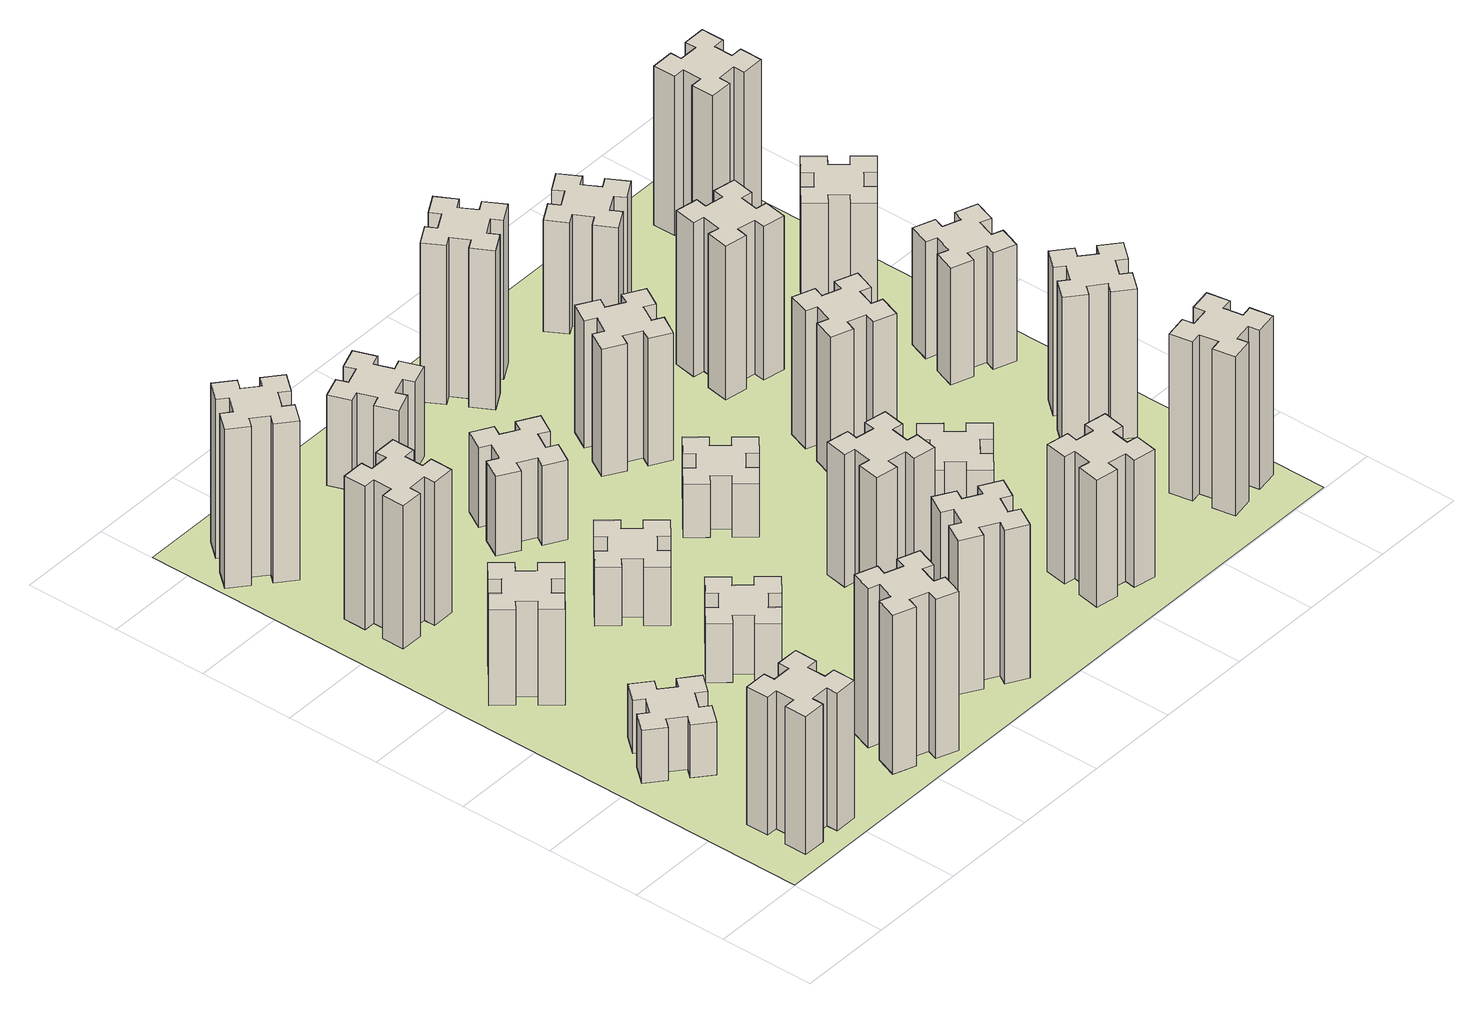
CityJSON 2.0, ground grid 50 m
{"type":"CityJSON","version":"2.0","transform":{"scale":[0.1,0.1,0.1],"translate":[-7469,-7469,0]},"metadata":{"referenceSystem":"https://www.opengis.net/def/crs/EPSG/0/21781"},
"CityObjects":{
"building1":{"type":"Building","attributes":{"class":"1000","function":"1000","usage":"1000","yearOfConstruction":2016,"roofType":"1000","measuredHeight":78,"storeysAboveGround":30,"storeysBelowGround":0},"geometry":[{"type":"Solid","lod":"1","boundaries":[[[[0,1,2,3,4,5,6,7,8,9,10,11,12,13,14,15,16,17,18,19]],[[17,16,20,21]],[[16,15,22,20]],[[15,14,23,22]],[[14,13,24,23]],[[13,12,25,24]],[[12,11,26,25]],[[11,10,27,26]],[[10,9,28,27]],[[9,8,29,28]],[[8,7,30,29]],[[7,6,31,30]],[[6,5,32,31]],[[5,4,33,32]],[[4,3,34,33]],[[3,2,35,34]],[[2,1,36,35]],[[1,0,37,36]],[[0,19,38,37]],[[19,18,39,38]],[[18,17,21,39]],[[24,25,26,27,28,29,30,31,32,33,34,35,36,37,38,39,21,20,22,23]]]]}]},
"building2":{"type":"Building","attributes":{"class":"1000","function":"1000","usage":"1000","yearOfConstruction":2016,"roofType":"1000","measuredHeight":30,"storeysAboveGround":30,"storeysBelowGround":0},"geometry":[{"type":"Solid","lod":"1","boundaries":[[[[40,41,42,43,44,45,46,47,48,49,50,51,52,53,54,55,56,57,58,59]],[[57,56,60,61]],[[56,55,62,60]],[[55,54,63,62]],[[54,53,64,63]],[[53,52,65,64]],[[52,51,66,65]],[[51,50,67,66]],[[50,49,68,67]],[[49,48,69,68]],[[48,47,70,69]],[[47,46,71,70]],[[46,45,72,71]],[[45,44,73,72]],[[44,43,74,73]],[[43,42,75,74]],[[42,41,76,75]],[[41,40,77,76]],[[40,59,78,77]],[[59,58,79,78]],[[58,57,61,79]],[[64,65,66,67,68,69,70,71,72,73,74,75,76,77,78,79,61,60,62,63]]]]}]},
"building3":{"type":"Building","attributes":{"class":"1000","function":"1000","usage":"1000","yearOfConstruction":2016,"roofType":"1000","measuredHeight":54,"storeysAboveGround":30,"storeysBelowGround":0},"geometry":[{"type":"Solid","lod":"1","boundaries":[[[[80,81,82,83,84,85,86,87,88,89,90,91,92,93,94,95,96,97,98,99]],[[97,96,100,101]],[[96,95,102,100]],[[95,94,103,102]],[[94,93,104,103]],[[93,92,105,104]],[[92,91,106,105]],[[91,90,107,106]],[[90,89,108,107]],[[89,88,109,108]],[[88,87,110,109]],[[87,86,111,110]],[[86,85,112,111]],[[85,84,113,112]],[[84,83,114,113]],[[83,82,115,114]],[[82,81,116,115]],[[81,80,117,116]],[[80,99,118,117]],[[99,98,119,118]],[[98,97,101,119]],[[104,105,106,107,108,109,110,111,112,113,114,115,116,117,118,119,101,100,102,103]]]]}]},
"building4":{"type":"Building","attributes":{"class":"1000","function":"1000","usage":"1000","yearOfConstruction":2016,"roofType":"1000","measuredHeight":81,"storeysAboveGround":30,"storeysBelowGround":0},"geometry":[{"type":"Solid","lod":"1","boundaries":[[[[120,121,122,123,124,125,126,127,128,129,130,131,132,133,134,135,136,137,138,139]],[[137,136,140,141]],[[136,135,142,140]],[[135,134,143,142]],[[134,133,144,143]],[[133,132,145,144]],[[132,131,146,145]],[[131,130,147,146]],[[130,129,148,147]],[[129,128,149,148]],[[128,127,150,149]],[[127,126,151,150]],[[126,125,152,151]],[[125,124,153,152]],[[124,123,154,153]],[[123,122,155,154]],[[122,121,156,155]],[[121,120,157,156]],[[120,139,158,157]],[[139,138,159,158]],[[138,137,141,159]],[[144,145,146,147,148,149,150,151,152,153,154,155,156,157,158,159,141,140,142,143]]]]}]},
"building5":{"type":"Building","attributes":{"class":"1000","function":"1000","usage":"1000","yearOfConstruction":2016,"roofType":"1000","measuredHeight":90,"storeysAboveGround":30,"storeysBelowGround":0},"geometry":[{"type":"Solid","lod":"1","boundaries":[[[[160,161,162,163,164,165,166,167,168,169,170,171,172,173,174,175,176,177,178,179]],[[177,176,180,181]],[[176,175,182,180]],[[175,174,183,182]],[[174,173,184,183]],[[173,172,185,184]],[[172,171,186,185]],[[171,170,187,186]],[[170,169,188,187]],[[169,168,189,188]],[[168,167,190,189]],[[167,166,191,190]],[[166,165,192,191]],[[165,164,193,192]],[[164,163,194,193]],[[163,162,195,194]],[[162,161,196,195]],[[161,160,197,196]],[[160,179,198,197]],[[179,178,199,198]],[[178,177,181,199]],[[184,185,186,187,188,189,190,191,192,193,194,195,196,197,198,199,181,180,182,183]]]]}]},
"building6":{"type":"Building","attributes":{"class":"1000","function":"1000","usage":"1000","yearOfConstruction":2016,"roofType":"1000","measuredHeight":90,"storeysAboveGround":30,"storeysBelowGround":0},"geometry":[{"type":"Solid","lod":"1","boundaries":[[[[200,201,202,203,204,205,206,207,208,209,210,211,212,213,214,215,216,217,218,219]],[[217,216,220,221]],[[216,215,222,220]],[[215,214,223,222]],[[214,213,224,223]],[[213,212,225,224]],[[212,211,226,225]],[[211,210,227,226]],[[210,209,228,227]],[[209,208,229,228]],[[208,207,230,229]],[[207,206,231,230]],[[206,205,232,231]],[[205,204,233,232]],[[204,203,234,233]],[[203,202,235,234]],[[202,201,236,235]],[[201,200,237,236]],[[200,219,238,237]],[[219,218,239,238]],[[218,217,221,239]],[[224,225,226,227,228,229,230,231,232,233,234,235,236,237,238,239,221,220,222,223]]]]}]},
"building7":{"type":"Building","attributes":{"class":"1000","function":"1000","usage":"1000","yearOfConstruction":2016,"roofType":"1000","measuredHeight":33,"storeysAboveGround":30,"storeysBelowGround":0},"geometry":[{"type":"Solid","lod":"1","boundaries":[[[[240,241,242,243,244,245,246,247,248,249,250,251,252,253,254,255,256,257,258,259]],[[257,256,260,261]],[[256,255,262,260]],[[255,254,263,262]],[[254,253,264,263]],[[253,252,265,264]],[[252,251,266,265]],[[251,250,267,266]],[[250,249,268,267]],[[249,248,269,268]],[[248,247,270,269]],[[247,246,271,270]],[[246,245,272,271]],[[245,244,273,272]],[[244,243,274,273]],[[243,242,275,274]],[[242,241,276,275]],[[241,240,277,276]],[[240,259,278,277]],[[259,258,279,278]],[[258,257,261,279]],[[264,265,266,267,268,269,270,271,272,273,274,275,276,277,278,279,261,260,262,263]]]]}]},
"building8":{"type":"Building","attributes":{"class":"1000","function":"1000","usage":"1000","yearOfConstruction":2016,"roofType":"1000","measuredHeight":33,"storeysAboveGround":30,"storeysBelowGround":0},"geometry":[{"type":"Solid","lod":"1","boundaries":[[[[280,281,282,283,284,285,286,287,288,289,290,291,292,293,294,295,296,297,298,299]],[[297,296,300,301]],[[296,295,302,300]],[[295,294,303,302]],[[294,293,304,303]],[[293,292,305,304]],[[292,291,306,305]],[[291,290,307,306]],[[290,289,308,307]],[[289,288,309,308]],[[288,287,310,309]],[[287,286,311,310]],[[286,285,312,311]],[[285,284,313,312]],[[284,283,314,313]],[[283,282,315,314]],[[282,281,316,315]],[[281,280,317,316]],[[280,299,318,317]],[[299,298,319,318]],[[298,297,301,319]],[[304,305,306,307,308,309,310,311,312,313,314,315,316,317,318,319,301,300,302,303]]]]}]},
"building9":{"type":"Building","attributes":{"class":"1000","function":"1000","usage":"1000","yearOfConstruction":2016,"roofType":"1000","measuredHeight":87,"storeysAboveGround":30,"storeysBelowGround":0},"geometry":[{"type":"Solid","lod":"1","boundaries":[[[[320,321,322,323,324,325,326,327,328,329,330,331,332,333,334,335,336,337,338,339]],[[337,336,340,341]],[[336,335,342,340]],[[335,334,343,342]],[[334,333,344,343]],[[333,332,345,344]],[[332,331,346,345]],[[331,330,347,346]],[[330,329,348,347]],[[329,328,349,348]],[[328,327,350,349]],[[327,326,351,350]],[[326,325,352,351]],[[325,324,353,352]],[[324,323,354,353]],[[323,322,355,354]],[[322,321,356,355]],[[321,320,357,356]],[[320,339,358,357]],[[339,338,359,358]],[[338,337,341,359]],[[344,345,346,347,348,349,350,351,352,353,354,355,356,357,358,359,341,340,342,343]]]]}]},
"building10":{"type":"Building","attributes":{"class":"1000","function":"1000","usage":"1000","yearOfConstruction":2016,"roofType":"1000","measuredHeight":45,"storeysAboveGround":30,"storeysBelowGround":0},"geometry":[{"type":"Solid","lod":"1","boundaries":[[[[360,361,362,363,364,365,366,367,368,369,370,371,372,373,374,375,376,377,378,379]],[[377,376,380,381]],[[376,375,382,380]],[[375,374,383,382]],[[374,373,384,383]],[[373,372,385,384]],[[372,371,386,385]],[[371,370,387,386]],[[370,369,388,387]],[[369,368,389,388]],[[368,367,390,389]],[[367,366,391,390]],[[366,365,392,391]],[[365,364,393,392]],[[364,363,394,393]],[[363,362,395,394]],[[362,361,396,395]],[[361,360,397,396]],[[360,379,398,397]],[[379,378,399,398]],[[378,377,381,399]],[[384,385,386,387,388,389,390,391,392,393,394,395,396,397,398,399,381,380,382,383]]]]}]},
"building11":{"type":"Building","attributes":{"class":"1000","function":"1000","usage":"1000","yearOfConstruction":2016,"roofType":"1000","measuredHeight":51,"storeysAboveGround":30,"storeysBelowGround":0},"geometry":[{"type":"Solid","lod":"1","boundaries":[[[[400,401,402,403,404,405,406,407,408,409,410,411,412,413,414,415,416,417,418,419]],[[417,416,420,421]],[[416,415,422,420]],[[415,414,423,422]],[[414,413,424,423]],[[413,412,425,424]],[[412,411,426,425]],[[411,410,427,426]],[[410,409,428,427]],[[409,408,429,428]],[[408,407,430,429]],[[407,406,431,430]],[[406,405,432,431]],[[405,404,433,432]],[[404,403,434,433]],[[403,402,435,434]],[[402,401,436,435]],[[401,400,437,436]],[[400,419,438,437]],[[419,418,439,438]],[[418,417,421,439]],[[424,425,426,427,428,429,430,431,432,433,434,435,436,437,438,439,421,420,422,423]]]]}]},
"building12":{"type":"Building","attributes":{"class":"1000","function":"1000","usage":"1000","yearOfConstruction":2016,"roofType":"1000","measuredHeight":75,"storeysAboveGround":30,"storeysBelowGround":0},"geometry":[{"type":"Solid","lod":"1","boundaries":[[[[440,441,442,443,444,445,446,447,448,449,450,451,452,453,454,455,456,457,458,459]],[[457,456,460,461]],[[456,455,462,460]],[[455,454,463,462]],[[454,453,464,463]],[[453,452,465,464]],[[452,451,466,465]],[[451,450,467,466]],[[450,449,468,467]],[[449,448,469,468]],[[448,447,470,469]],[[447,446,471,470]],[[446,445,472,471]],[[445,444,473,472]],[[444,443,474,473]],[[443,442,475,474]],[[442,441,476,475]],[[441,440,477,476]],[[440,459,478,477]],[[459,458,479,478]],[[458,457,461,479]],[[464,465,466,467,468,469,470,471,472,473,474,475,476,477,478,479,461,460,462,463]]]]}]},
"building13":{"type":"Building","attributes":{"class":"1000","function":"1000","usage":"1000","yearOfConstruction":2016,"roofType":"1000","measuredHeight":30,"storeysAboveGround":30,"storeysBelowGround":0},"geometry":[{"type":"Solid","lod":"1","boundaries":[[[[480,481,482,483,484,485,486,487,488,489,490,491,492,493,494,495,496,497,498,499]],[[497,496,500,501]],[[496,495,502,500]],[[495,494,503,502]],[[494,493,504,503]],[[493,492,505,504]],[[492,491,506,505]],[[491,490,507,506]],[[490,489,508,507]],[[489,488,509,508]],[[488,487,510,509]],[[487,486,511,510]],[[486,485,512,511]],[[485,484,513,512]],[[484,483,514,513]],[[483,482,515,514]],[[482,481,516,515]],[[481,480,517,516]],[[480,499,518,517]],[[499,498,519,518]],[[498,497,501,519]],[[504,505,506,507,508,509,510,511,512,513,514,515,516,517,518,519,501,500,502,503]]]]}]},
"building14":{"type":"Building","attributes":{"class":"1000","function":"1000","usage":"1000","yearOfConstruction":2016,"roofType":"1000","measuredHeight":72,"storeysAboveGround":30,"storeysBelowGround":0},"geometry":[{"type":"Solid","lod":"1","boundaries":[[[[520,521,522,523,524,525,526,527,528,529,530,531,532,533,534,535,536,537,538,539]],[[537,536,540,541]],[[536,535,542,540]],[[535,534,543,542]],[[534,533,544,543]],[[533,532,545,544]],[[532,531,546,545]],[[531,530,547,546]],[[530,529,548,547]],[[529,528,549,548]],[[528,527,550,549]],[[527,526,551,550]],[[526,525,552,551]],[[525,524,553,552]],[[524,523,554,553]],[[523,522,555,554]],[[522,521,556,555]],[[521,520,557,556]],[[520,539,558,557]],[[539,538,559,558]],[[538,537,541,559]],[[544,545,546,547,548,549,550,551,552,553,554,555,556,557,558,559,541,540,542,543]]]]}]},
"building15":{"type":"Building","attributes":{"class":"1000","function":"1000","usage":"1000","yearOfConstruction":2016,"roofType":"1000","measuredHeight":72,"storeysAboveGround":30,"storeysBelowGround":0},"geometry":[{"type":"Solid","lod":"1","boundaries":[[[[560,561,562,563,564,565,566,567,568,569,570,571,572,573,574,575,576,577,578,579]],[[577,576,580,581]],[[576,575,582,580]],[[575,574,583,582]],[[574,573,584,583]],[[573,572,585,584]],[[572,571,586,585]],[[571,570,587,586]],[[570,569,588,587]],[[569,568,589,588]],[[568,567,590,589]],[[567,566,591,590]],[[566,565,592,591]],[[565,564,593,592]],[[564,563,594,593]],[[563,562,595,594]],[[562,561,596,595]],[[561,560,597,596]],[[560,579,598,597]],[[579,578,599,598]],[[578,577,581,599]],[[584,585,586,587,588,589,590,591,592,593,594,595,596,597,598,599,581,580,582,583]]]]}]},
"building16":{"type":"Building","attributes":{"class":"1000","function":"1000","usage":"1000","yearOfConstruction":2016,"roofType":"1000","measuredHeight":90,"storeysAboveGround":30,"storeysBelowGround":0},"geometry":[{"type":"Solid","lod":"1","boundaries":[[[[600,601,602,603,604,605,606,607,608,609,610,611,612,613,614,615,616,617,618,619]],[[617,616,620,621]],[[616,615,622,620]],[[615,614,623,622]],[[614,613,624,623]],[[613,612,625,624]],[[612,611,626,625]],[[611,610,627,626]],[[610,609,628,627]],[[609,608,629,628]],[[608,607,630,629]],[[607,606,631,630]],[[606,605,632,631]],[[605,604,633,632]],[[604,603,634,633]],[[603,602,635,634]],[[602,601,636,635]],[[601,600,637,636]],[[600,619,638,637]],[[619,618,639,638]],[[618,617,621,639]],[[624,625,626,627,628,629,630,631,632,633,634,635,636,637,638,639,621,620,622,623]]]]}]},
"building17":{"type":"Building","attributes":{"class":"1000","function":"1000","usage":"1000","yearOfConstruction":2016,"roofType":"1000","measuredHeight":30,"storeysAboveGround":30,"storeysBelowGround":0},"geometry":[{"type":"Solid","lod":"1","boundaries":[[[[640,641,642,643,644,645,646,647,648,649,650,651,652,653,654,655,656,657,658,659]],[[657,656,660,661]],[[656,655,662,660]],[[655,654,663,662]],[[654,653,664,663]],[[653,652,665,664]],[[652,651,666,665]],[[651,650,667,666]],[[650,649,668,667]],[[649,648,669,668]],[[648,647,670,669]],[[647,646,671,670]],[[646,645,672,671]],[[645,644,673,672]],[[644,643,674,673]],[[643,642,675,674]],[[642,641,676,675]],[[641,640,677,676]],[[640,659,678,677]],[[659,658,679,678]],[[658,657,661,679]],[[664,665,666,667,668,669,670,671,672,673,674,675,676,677,678,679,661,660,662,663]]]]}]},
"building18":{"type":"Building","attributes":{"class":"1000","function":"1000","usage":"1000","yearOfConstruction":2016,"roofType":"1000","measuredHeight":78,"storeysAboveGround":30,"storeysBelowGround":0},"geometry":[{"type":"Solid","lod":"1","boundaries":[[[[680,681,682,683,684,685,686,687,688,689,690,691,692,693,694,695,696,697,698,699]],[[697,696,700,701]],[[696,695,702,700]],[[695,694,703,702]],[[694,693,704,703]],[[693,692,705,704]],[[692,691,706,705]],[[691,690,707,706]],[[690,689,708,707]],[[689,688,709,708]],[[688,687,710,709]],[[687,686,711,710]],[[686,685,712,711]],[[685,684,713,712]],[[684,683,714,713]],[[683,682,715,714]],[[682,681,716,715]],[[681,680,717,716]],[[680,699,718,717]],[[699,698,719,718]],[[698,697,701,719]],[[704,705,706,707,708,709,710,711,712,713,714,715,716,717,718,719,701,700,702,703]]]]}]},
"building19":{"type":"Building","attributes":{"class":"1000","function":"1000","usage":"1000","yearOfConstruction":2016,"roofType":"1000","measuredHeight":87,"storeysAboveGround":30,"storeysBelowGround":0},"geometry":[{"type":"Solid","lod":"1","boundaries":[[[[720,721,722,723,724,725,726,727,728,729,730,731,732,733,734,735,736,737,738,739]],[[737,736,740,741]],[[736,735,742,740]],[[735,734,743,742]],[[734,733,744,743]],[[733,732,745,744]],[[732,731,746,745]],[[731,730,747,746]],[[730,729,748,747]],[[729,728,749,748]],[[728,727,750,749]],[[727,726,751,750]],[[726,725,752,751]],[[725,724,753,752]],[[724,723,754,753]],[[723,722,755,754]],[[722,721,756,755]],[[721,720,757,756]],[[720,739,758,757]],[[739,738,759,758]],[[738,737,741,759]],[[744,745,746,747,748,749,750,751,752,753,754,755,756,757,758,759,741,740,742,743]]]]}]},
"building20":{"type":"Building","attributes":{"class":"1000","function":"1000","usage":"1000","yearOfConstruction":2016,"roofType":"1000","measuredHeight":90,"storeysAboveGround":30,"storeysBelowGround":0},"geometry":[{"type":"Solid","lod":"1","boundaries":[[[[760,761,762,763,764,765,766,767,768,769,770,771,772,773,774,775,776,777,778,779]],[[777,776,780,781]],[[776,775,782,780]],[[775,774,783,782]],[[774,773,784,783]],[[773,772,785,784]],[[772,771,786,785]],[[771,770,787,786]],[[770,769,788,787]],[[769,768,789,788]],[[768,767,790,789]],[[767,766,791,790]],[[766,765,792,791]],[[765,764,793,792]],[[764,763,794,793]],[[763,762,795,794]],[[762,761,796,795]],[[761,760,797,796]],[[760,779,798,797]],[[779,778,799,798]],[[778,777,781,799]],[[784,785,786,787,788,789,790,791,792,793,794,795,796,797,798,799,781,780,782,783]]]]}]},
"building21":{"type":"Building","attributes":{"class":"1000","function":"1000","usage":"1000","yearOfConstruction":2016,"roofType":"1000","measuredHeight":63,"storeysAboveGround":30,"storeysBelowGround":0},"geometry":[{"type":"Solid","lod":"1","boundaries":[[[[800,801,802,803,804,805,806,807,808,809,810,811,812,813,814,815,816,817,818,819]],[[817,816,820,821]],[[816,815,822,820]],[[815,814,823,822]],[[814,813,824,823]],[[813,812,825,824]],[[812,811,826,825]],[[811,810,827,826]],[[810,809,828,827]],[[809,808,829,828]],[[808,807,830,829]],[[807,806,831,830]],[[806,805,832,831]],[[805,804,833,832]],[[804,803,834,833]],[[803,802,835,834]],[[802,801,836,835]],[[801,800,837,836]],[[800,819,838,837]],[[819,818,839,838]],[[818,817,821,839]],[[824,825,826,827,828,829,830,831,832,833,834,835,836,837,838,839,821,820,822,823]]]]}]},
"building22":{"type":"Building","attributes":{"class":"1000","function":"1000","usage":"1000","yearOfConstruction":2016,"roofType":"1000","measuredHeight":84,"storeysAboveGround":30,"storeysBelowGround":0},"geometry":[{"type":"Solid","lod":"1","boundaries":[[[[840,841,842,843,844,845,846,847,848,849,850,851,852,853,854,855,856,857,858,859]],[[857,856,860,861]],[[856,855,862,860]],[[855,854,863,862]],[[854,853,864,863]],[[853,852,865,864]],[[852,851,866,865]],[[851,850,867,866]],[[850,849,868,867]],[[849,848,869,868]],[[848,847,870,869]],[[847,846,871,870]],[[846,845,872,871]],[[845,844,873,872]],[[844,843,874,873]],[[843,842,875,874]],[[842,841,876,875]],[[841,840,877,876]],[[840,859,878,877]],[[859,858,879,878]],[[858,857,861,879]],[[864,865,866,867,868,869,870,871,872,873,874,875,876,877,878,879,861,860,862,863]]]]}]},
"building23":{"type":"Building","attributes":{"class":"1000","function":"1000","usage":"1000","yearOfConstruction":2016,"roofType":"1000","measuredHeight":66,"storeysAboveGround":30,"storeysBelowGround":0},"geometry":[{"type":"Solid","lod":"1","boundaries":[[[[880,881,882,883,884,885,886,887,888,889,890,891,892,893,894,895,896,897,898,899]],[[897,896,900,901]],[[896,895,902,900]],[[895,894,903,902]],[[894,893,904,903]],[[893,892,905,904]],[[892,891,906,905]],[[891,890,907,906]],[[890,889,908,907]],[[889,888,909,908]],[[888,887,910,909]],[[887,886,911,910]],[[886,885,912,911]],[[885,884,913,912]],[[884,883,914,913]],[[883,882,915,914]],[[882,881,916,915]],[[881,880,917,916]],[[880,899,918,917]],[[899,898,919,918]],[[898,897,901,919]],[[904,905,906,907,908,909,910,911,912,913,914,915,916,917,918,919,901,900,902,903]]]]}]},
"building24":{"type":"Building","attributes":{"class":"1000","function":"1000","usage":"1000","yearOfConstruction":2016,"roofType":"1000","measuredHeight":72,"storeysAboveGround":30,"storeysBelowGround":0},"geometry":[{"type":"Solid","lod":"1","boundaries":[[[[920,921,922,923,924,925,926,927,928,929,930,931,932,933,934,935,936,937,938,939]],[[937,936,940,941]],[[936,935,942,940]],[[935,934,943,942]],[[934,933,944,943]],[[933,932,945,944]],[[932,931,946,945]],[[931,930,947,946]],[[930,929,948,947]],[[929,928,949,948]],[[928,927,950,949]],[[927,926,951,950]],[[926,925,952,951]],[[925,924,953,952]],[[924,923,954,953]],[[923,922,955,954]],[[922,921,956,955]],[[921,920,957,956]],[[920,939,958,957]],[[939,938,959,958]],[[938,937,941,959]],[[944,945,946,947,948,949,950,951,952,953,954,955,956,957,958,959,941,940,942,943]]]]}]},
"building25":{"type":"Building","attributes":{"class":"1000","function":"1000","usage":"1000","yearOfConstruction":2016,"roofType":"1000","measuredHeight":90,"storeysAboveGround":30,"storeysBelowGround":0},"geometry":[{"type":"Solid","lod":"1","boundaries":[[[[960,961,962,963,964,965,966,967,968,969,970,971,972,973,974,975,976,977,978,979]],[[977,976,980,981]],[[976,975,982,980]],[[975,974,983,982]],[[974,973,984,983]],[[973,972,985,984]],[[972,971,986,985]],[[971,970,987,986]],[[970,969,988,987]],[[969,968,989,988]],[[968,967,990,989]],[[967,966,991,990]],[[966,965,992,991]],[[965,964,993,992]],[[964,963,994,993]],[[963,962,995,994]],[[962,961,996,995]],[[961,960,997,996]],[[960,979,998,997]],[[979,978,999,998]],[[978,977,981,999]],[[984,985,986,987,988,989,990,991,992,993,994,995,996,997,998,999,981,980,982,983]]]]}]},
"landuse1":{"type":"LandUse","attributes":{"name":"plot1","function":"1010"},"geometry":[{"type":"MultiSurface","lod":"1","boundaries":[[[1000,1001,1002,1003]]]}]}
},
"vertices":[
[265,325,0],[265,225,0],[205,225,0],[205,105,0],[325,105,0],[325,165,0],[425,165,0],[425,105,0],[545,105,0],[545,225,0],[485,225,0],[485,325,0],[545,325,0],[545,445,0],[425,445,0],[425,385,0],[325,385,0],[325,445,0],[205,445,0],[205,325,0],[325,385,780],[325,445,780],[425,385,780],[425,445,780],[545,445,780],[545,325,780],[485,325,780],[485,225,780],[545,225,780],[545,105,780],[425,105,780],[425,165,780],[325,165,780],[325,105,780],[205,105,780],[205,225,780],[265,225,780],[265,325,780],[205,325,780],[205,445,780],
[484,1067,0],[408,1132,0],[446,1178,0],[354,1255,0],[277,1163,0],[323,1124,0],[259,1048,0],[213,1086,0],[136,994,0],[228,917,0],[266,963,0],[343,899,0],[304,853,0],[396,776,0],[473,868,0],[427,906,0],[492,983,0],[538,944,0],[615,1036,0],[523,1113,0],[492,983,300],[538,944,300],[427,906,300],[473,868,300],[396,776,300],[304,853,300],[343,899,300],[266,963,300],[228,917,300],[136,994,300],[213,1086,300],[259,1048,300],[323,1124,300],[277,1163,300],[354,1255,300],[446,1178,300],[408,1132,300],[484,1067,300],[523,1113,300],[615,1036,300],
[492,1888,0],[427,1964,0],[473,2003,0],[396,2095,0],[304,2018,0],[343,1972,0],[266,1907,0],[228,1953,0],[136,1876,0],[213,1784,0],[259,1823,0],[323,1746,0],[277,1708,0],[354,1616,0],[446,1693,0],[408,1739,0],[484,1803,0],[523,1757,0],[615,1834,0],[538,1926,0],[484,1803,540],[523,1757,540],[408,1739,540],[446,1693,540],[354,1616,540],[277,1708,540],[323,1746,540],[259,1823,540],[213,1784,540],[136,1876,540],[228,1953,540],[266,1907,540],[343,1972,540],[304,2018,540],[396,2095,540],[473,2003,540],[427,1964,540],[492,1888,540],[538,1926,540],[615,1834,540],
[485,2545,0],[485,2645,0],[545,2645,0],[545,2765,0],[425,2765,0],[425,2705,0],[325,2705,0],[325,2765,0],[205,2765,0],[205,2645,0],[265,2645,0],[265,2545,0],[205,2545,0],[205,2425,0],[325,2425,0],[325,2485,0],[425,2485,0],[425,2425,0],[545,2425,0],[545,2545,0],[425,2485,810],[425,2425,810],[325,2485,810],[325,2425,810],[205,2425,810],[205,2545,810],[265,2545,810],[265,2645,810],[205,2645,810],[205,2765,810],[325,2765,810],[325,2705,810],[425,2705,810],[425,2765,810],[545,2765,810],[545,2645,810],[485,2645,810],[485,2545,810],[545,2545,810],[545,2425,810],
[1029,360,0],[995,266,0],[939,287,0],[897,174,0],[1010,133,0],[1031,189,0],[1125,155,0],[1104,99,0],[1217,57,0],[1258,170,0],[1202,191,0],[1236,285,0],[1292,264,0],[1333,377,0],[1220,418,0],[1200,362,0],[1106,396,0],[1127,452,0],[1014,493,0],[973,380,0],[1106,396,900],[1127,452,900],[1200,362,900],[1220,418,900],[1333,377,900],[1292,264,900],[1236,285,900],[1202,191,900],[1258,170,900],[1217,57,900],[1104,99,900],[1125,155,900],[1031,189,900],[1010,133,900],[897,174,900],[939,287,900],[995,266,900],[1029,360,900],[973,380,900],[1014,493,900],
[384,3387,0],[308,3452,0],[346,3498,0],[254,3575,0],[177,3483,0],[223,3444,0],[159,3368,0],[113,3406,0],[36,3314,0],[128,3237,0],[166,3283,0],[243,3219,0],[204,3173,0],[296,3096,0],[373,3188,0],[327,3226,0],[392,3303,0],[438,3264,0],[515,3356,0],[423,3433,0],[392,3303,900],[438,3264,900],[327,3226,900],[373,3188,900],[296,3096,900],[204,3173,900],[243,3219,900],[166,3283,900],[128,3237,900],[36,3314,900],[113,3406,900],[159,3368,900],[223,3444,900],[177,3483,900],[254,3575,900],[346,3498,900],[308,3452,900],[384,3387,900],[423,3433,900],[515,3356,900],
[1083,1332,0],[1006,1267,0],[968,1313,0],[876,1236,0],[953,1144,0],[999,1183,0],[1063,1106,0],[1017,1068,0],[1094,976,0],[1186,1053,0],[1148,1099,0],[1224,1163,0],[1263,1117,0],[1355,1194,0],[1278,1286,0],[1232,1248,0],[1167,1324,0],[1213,1363,0],[1136,1455,0],[1044,1378,0],[1167,1324,330],[1213,1363,330],[1232,1248,330],[1278,1286,330],[1355,1194,330],[1263,1117,330],[1224,1163,330],[1148,1099,330],[1186,1053,330],[1094,976,330],[1017,1068,330],[1063,1106,330],[999,1183,330],[953,1144,330],[876,1236,330],[968,1313,330],[1006,1267,330],[1083,1332,330],[1044,1378,330],[1136,1455,330],
[1083,1972,0],[1006,1907,0],[968,1953,0],[876,1876,0],[953,1784,0],[999,1823,0],[1063,1746,0],[1017,1708,0],[1094,1616,0],[1186,1693,0],[1148,1739,0],[1224,1803,0],[1263,1757,0],[1355,1834,0],[1278,1926,0],[1232,1888,0],[1167,1964,0],[1213,2003,0],[1136,2095,0],[1044,2018,0],[1167,1964,330],[1213,2003,330],[1232,1888,330],[1278,1926,330],[1355,1834,330],[1263,1757,330],[1224,1803,330],[1148,1739,330],[1186,1693,330],[1094,1616,330],[1017,1708,330],[1063,1746,330],[999,1823,330],[953,1784,330],[876,1876,330],[968,1953,330],[1006,1907,330],[1083,1972,330],[1044,2018,330],[1136,2095,330],
[1657,305,0],[1744,255,0],[1714,203,0],[1818,143,0],[1878,247,0],[1826,277,0],[1876,364,0],[1928,334,0],[1988,438,0],[1884,498,0],[1854,446,0],[1767,496,0],[1797,548,0],[1693,608,0],[1633,504,0],[1685,474,0],[1635,387,0],[1583,417,0],[1523,313,0],[1627,253,0],[1635,387,870],[1583,417,870],[1685,474,870],[1633,504,870],[1693,608,870],[1797,548,870],[1767,496,870],[1854,446,870],[1884,498,870],[1988,438,870],[1928,334,870],[1876,364,870],[1826,277,870],[1878,247,870],[1818,143,870],[1714,203,870],[1744,255,870],[1657,305,870],[1627,253,870],[1523,313,870],
[1117,2525,0],[1204,2475,0],[1174,2423,0],[1278,2363,0],[1338,2467,0],[1286,2497,0],[1336,2584,0],[1388,2554,0],[1448,2658,0],[1344,2718,0],[1314,2666,0],[1227,2716,0],[1257,2768,0],[1153,2828,0],[1093,2724,0],[1145,2694,0],[1095,2607,0],[1043,2637,0],[983,2533,0],[1087,2473,0],[1095,2607,450],[1043,2637,450],[1145,2694,450],[1093,2724,450],[1153,2828,450],[1257,2768,450],[1227,2716,450],[1314,2666,450],[1344,2718,450],[1448,2658,450],[1388,2554,450],[1336,2584,450],[1286,2497,450],[1338,2467,450],[1278,2363,450],[1174,2423,450],[1204,2475,450],[1117,2525,450],[1087,2473,450],[983,2533,450],
[1125,3456,0],[1031,3422,0],[1010,3478,0],[897,3437,0],[939,3324,0],[995,3345,0],[1029,3251,0],[973,3230,0],[1014,3117,0],[1127,3159,0],[1106,3215,0],[1200,3249,0],[1220,3193,0],[1333,3234,0],[1292,3347,0],[1236,3326,0],[1202,3420,0],[1258,3440,0],[1217,3553,0],[1104,3512,0],[1202,3420,510],[1258,3440,510],[1236,3326,510],[1292,3347,510],[1333,3234,510],[1220,3193,510],[1200,3249,510],[1106,3215,510],[1127,3159,510],[1014,3117,510],[973,3230,510],[1029,3251,510],[995,3345,510],[939,3324,510],[897,3437,510],[1010,3478,510],[1031,3422,510],[1125,3456,510],[1104,3512,510],[1217,3553,510],
[2055,1047,0],[2072,1145,0],[2131,1135,0],[2152,1253,0],[2034,1274,0],[2024,1215,0],[1925,1232,0],[1936,1291,0],[1817,1312,0],[1797,1194,0],[1856,1184,0],[1838,1085,0],[1779,1096,0],[1758,977,0],[1877,957,0],[1887,1016,0],[1985,998,0],[1975,939,0],[2093,918,0],[2114,1037,0],[1985,998,750],[1975,939,750],[1887,1016,750],[1877,957,750],[1758,977,750],[1779,1096,750],[1838,1085,750],[1856,1184,750],[1797,1194,750],[1817,1312,750],[1936,1291,750],[1925,1232,750],[2024,1215,750],[2034,1274,750],[2152,1253,750],[2131,1135,750],[2072,1145,750],[2055,1047,750],[2114,1037,750],[2093,918,750],
[1972,1988,0],[1907,2064,0],[1953,2103,0],[1876,2195,0],[1784,2118,0],[1823,2072,0],[1746,2007,0],[1708,2053,0],[1616,1976,0],[1693,1884,0],[1739,1923,0],[1803,1846,0],[1757,1808,0],[1834,1716,0],[1926,1793,0],[1888,1839,0],[1964,1903,0],[2003,1857,0],[2095,1934,0],[2018,2026,0],[1964,1903,300],[2003,1857,300],[1888,1839,300],[1926,1793,300],[1834,1716,300],[1757,1808,300],[1803,1846,300],[1739,1923,300],[1693,1884,300],[1616,1976,300],[1708,2053,300],[1746,2007,300],[1823,2072,300],[1784,2118,300],[1876,2195,300],[1953,2103,300],[1907,2064,300],[1972,1988,300],[2018,2026,300],[2095,1934,300],
[2496,444,0],[2478,345,0],[2419,356,0],[2398,237,0],[2517,217,0],[2527,276,0],[2625,258,0],[2615,199,0],[2733,178,0],[2754,297,0],[2695,307,0],[2712,405,0],[2771,395,0],[2792,513,0],[2674,534,0],[2664,475,0],[2565,492,0],[2576,551,0],[2457,572,0],[2437,454,0],[2565,492,720],[2576,551,720],[2664,475,720],[2674,534,720],[2792,513,720],[2771,395,720],[2712,405,720],[2695,307,720],[2754,297,720],[2733,178,720],[2615,199,720],[2625,258,720],[2527,276,720],[2517,217,720],[2398,237,720],[2419,356,720],[2478,345,720],[2496,444,720],[2437,454,720],[2457,572,720],
[2026,2497,0],[2076,2584,0],[2128,2554,0],[2188,2658,0],[2084,2718,0],[2054,2666,0],[1967,2716,0],[1997,2768,0],[1893,2828,0],[1833,2724,0],[1885,2694,0],[1835,2607,0],[1783,2637,0],[1723,2533,0],[1827,2473,0],[1857,2525,0],[1944,2475,0],[1914,2423,0],[2018,2363,0],[2078,2467,0],[1944,2475,720],[1914,2423,720],[1857,2525,720],[1827,2473,720],[1723,2533,720],[1783,2637,720],[1835,2607,720],[1885,2694,720],[1833,2724,720],[1893,2828,720],[1997,2768,720],[1967,2716,720],[2054,2666,720],[2084,2718,720],[2188,2658,720],[2128,2554,720],[2076,2584,720],[2026,2497,720],[2078,2467,720],[2018,2363,720],
[1844,3556,0],[1757,3506,0],[1727,3558,0],[1623,3498,0],[1683,3394,0],[1735,3424,0],[1785,3337,0],[1733,3307,0],[1793,3203,0],[1897,3263,0],[1867,3315,0],[1954,3365,0],[1984,3313,0],[2088,3373,0],[2028,3477,0],[1976,3447,0],[1926,3534,0],[1978,3564,0],[1918,3668,0],[1814,3608,0],[1926,3534,900],[1978,3564,900],[1976,3447,900],[2028,3477,900],[2088,3373,900],[1984,3313,900],[1954,3365,900],[1867,3315,900],[1897,3263,900],[1793,3203,900],[1733,3307,900],[1785,3337,900],[1735,3424,900],[1683,3394,900],[1623,3498,900],[1727,3558,900],[1757,3506,900],[1844,3556,900],[1814,3608,900],[1918,3668,900],
[2563,1332,0],[2486,1267,0],[2448,1313,0],[2356,1236,0],[2433,1144,0],[2479,1183,0],[2543,1106,0],[2497,1068,0],[2574,976,0],[2666,1053,0],[2628,1099,0],[2704,1163,0],[2743,1117,0],[2835,1194,0],[2758,1286,0],[2712,1248,0],[2647,1324,0],[2693,1363,0],[2616,1455,0],[2524,1378,0],[2647,1324,300],[2693,1363,300],[2712,1248,300],[2758,1286,300],[2835,1194,300],[2743,1117,300],[2704,1163,300],[2628,1099,300],[2666,1053,300],[2574,976,300],[2497,1068,300],[2543,1106,300],[2479,1183,300],[2433,1144,300],[2356,1236,300],[2448,1313,300],[2486,1267,300],[2563,1332,300],[2524,1378,300],[2616,1455,300],
[2682,1771,0],[2716,1865,0],[2772,1844,0],[2813,1957,0],[2700,1998,0],[2680,1942,0],[2586,1976,0],[2607,2032,0],[2494,2073,0],[2453,1960,0],[2509,1940,0],[2475,1846,0],[2419,1867,0],[2377,1754,0],[2490,1713,0],[2511,1769,0],[2605,1735,0],[2584,1679,0],[2697,1637,0],[2738,1750,0],[2605,1735,780],[2584,1679,780],[2511,1769,780],[2490,1713,780],[2377,1754,780],[2419,1867,780],[2475,1846,780],[2509,1940,780],[2453,1960,780],[2494,2073,780],[2607,2032,780],[2586,1976,780],[2680,1942,780],[2700,1998,780],[2813,1957,780],[2772,1844,780],[2716,1865,780],[2682,1771,780],[2738,1750,780],[2697,1637,780],
[2596,2664,0],[2578,2565,0],[2519,2576,0],[2498,2457,0],[2617,2437,0],[2627,2496,0],[2725,2478,0],[2715,2419,0],[2833,2398,0],[2854,2517,0],[2795,2527,0],[2812,2625,0],[2871,2615,0],[2892,2733,0],[2774,2754,0],[2764,2695,0],[2665,2712,0],[2676,2771,0],[2557,2792,0],[2537,2674,0],[2665,2712,870],[2676,2771,870],[2764,2695,870],[2774,2754,870],[2892,2733,870],[2871,2615,870],[2812,2625,870],[2795,2527,870],[2854,2517,870],[2833,2398,870],[2715,2419,870],[2725,2478,870],[2627,2496,870],[2617,2437,870],[2498,2457,870],[2519,2576,870],[2578,2565,870],[2596,2664,870],[2537,2674,870],[2557,2792,870],
[3465,492,0],[3367,475,0],[3357,534,0],[3238,513,0],[3259,395,0],[3318,405,0],[3336,307,0],[3277,297,0],[3297,178,0],[3416,199,0],[3405,258,0],[3504,276,0],[3514,217,0],[3632,237,0],[3611,356,0],[3552,345,0],[3535,444,0],[3594,454,0],[3573,572,0],[3455,551,0],[3535,444,900],[3594,454,900],[3552,345,900],[3611,356,900],[3632,237,900],[3514,217,900],[3504,276,900],[3405,258,900],[3416,199,900],[3297,178,900],[3277,297,900],[3336,307,900],[3318,405,900],[3259,395,900],[3238,513,900],[3357,534,900],[3367,475,900],[3465,492,900],[3455,551,900],[3573,572,900],
[2716,3347,0],[2666,3434,0],[2718,3464,0],[2658,3568,0],[2554,3508,0],[2584,3456,0],[2497,3406,0],[2467,3458,0],[2363,3398,0],[2423,3294,0],[2475,3324,0],[2525,3237,0],[2473,3207,0],[2533,3103,0],[2637,3163,0],[2607,3215,0],[2694,3265,0],[2724,3213,0],[2828,3273,0],[2768,3377,0],[2694,3265,630],[2724,3213,630],[2607,3215,630],[2637,3163,630],[2533,3103,630],[2473,3207,630],[2525,3237,630],[2475,3324,630],[2423,3294,630],[2363,3398,630],[2467,3458,630],[2497,3406,630],[2584,3456,630],[2554,3508,630],[2658,3568,630],[2718,3464,630],[2666,3434,630],[2716,3347,630],[2768,3377,630],[2828,3273,630],
[3487,1006,0],[3552,1083,0],[3598,1044,0],[3675,1136,0],[3583,1213,0],[3544,1167,0],[3468,1232,0],[3506,1278,0],[3414,1355,0],[3337,1263,0],[3383,1224,0],[3319,1148,0],[3273,1186,0],[3196,1094,0],[3288,1017,0],[3326,1063,0],[3403,999,0],[3364,953,0],[3456,876,0],[3533,968,0],[3403,999,840],[3364,953,840],[3326,1063,840],[3288,1017,840],[3196,1094,840],[3273,1186,840],[3319,1148,840],[3383,1224,840],[3337,1263,840],[3414,1355,840],[3506,1278,840],[3468,1232,840],[3544,1167,840],[3583,1213,840],[3675,1136,840],[3598,1044,840],[3552,1083,840],[3487,1006,840],[3533,968,840],[3456,876,840],
[3520,1942,0],[3426,1976,0],[3447,2032,0],[3334,2073,0],[3293,1960,0],[3349,1940,0],[3315,1846,0],[3259,1867,0],[3217,1754,0],[3330,1713,0],[3351,1769,0],[3445,1735,0],[3424,1679,0],[3537,1637,0],[3578,1750,0],[3522,1771,0],[3556,1865,0],[3612,1844,0],[3653,1957,0],[3540,1998,0],[3556,1865,660],[3612,1844,660],[3522,1771,660],[3578,1750,660],[3537,1637,660],[3424,1679,660],[3445,1735,660],[3351,1769,660],[3330,1713,660],[3217,1754,660],[3259,1867,660],[3315,1846,660],[3349,1940,660],[3293,1960,660],[3334,2073,660],[3447,2032,660],[3426,1976,660],[3520,1942,660],[3540,1998,660],[3653,1957,660],
[3219,2463,0],[3283,2386,0],[3237,2348,0],[3314,2256,0],[3406,2333,0],[3368,2379,0],[3444,2443,0],[3483,2397,0],[3575,2474,0],[3498,2566,0],[3452,2528,0],[3387,2604,0],[3433,2643,0],[3356,2735,0],[3264,2658,0],[3303,2612,0],[3226,2547,0],[3188,2593,0],[3096,2516,0],[3173,2424,0],[3226,2547,720],[3188,2593,720],[3303,2612,720],[3264,2658,720],[3356,2735,720],[3433,2643,720],[3387,2604,720],[3452,2528,720],[3498,2566,720],[3575,2474,720],[3483,2397,720],[3444,2443,720],[3368,2379,720],[3406,2333,720],[3314,2256,720],[3237,2348,720],[3283,2386,720],[3219,2463,720],[3173,2424,720],[3096,2516,720],
[3385,3225,0],[3485,3225,0],[3485,3165,0],[3605,3165,0],[3605,3285,0],[3545,3285,0],[3545,3385,0],[3605,3385,0],[3605,3505,0],[3485,3505,0],[3485,3445,0],[3385,3445,0],[3385,3505,0],[3265,3505,0],[3265,3385,0],[3325,3385,0],[3325,3285,0],[3265,3285,0],[3265,3165,0],[3385,3165,0],[3325,3285,900],[3265,3285,900],[3325,3385,900],[3265,3385,900],[3265,3505,900],[3385,3505,900],[3385,3445,900],[3485,3445,900],[3485,3505,900],[3605,3505,900],[3605,3385,900],[3545,3385,900],[3545,3285,900],[3605,3285,900],[3605,3165,900],[3485,3165,900],[3485,3225,900],[3385,3225,900],[3385,3165,900],[3265,3165,900],
[5,3705,0],[3705,3705,0],[3705,5,0],[5,5,0]
]}
